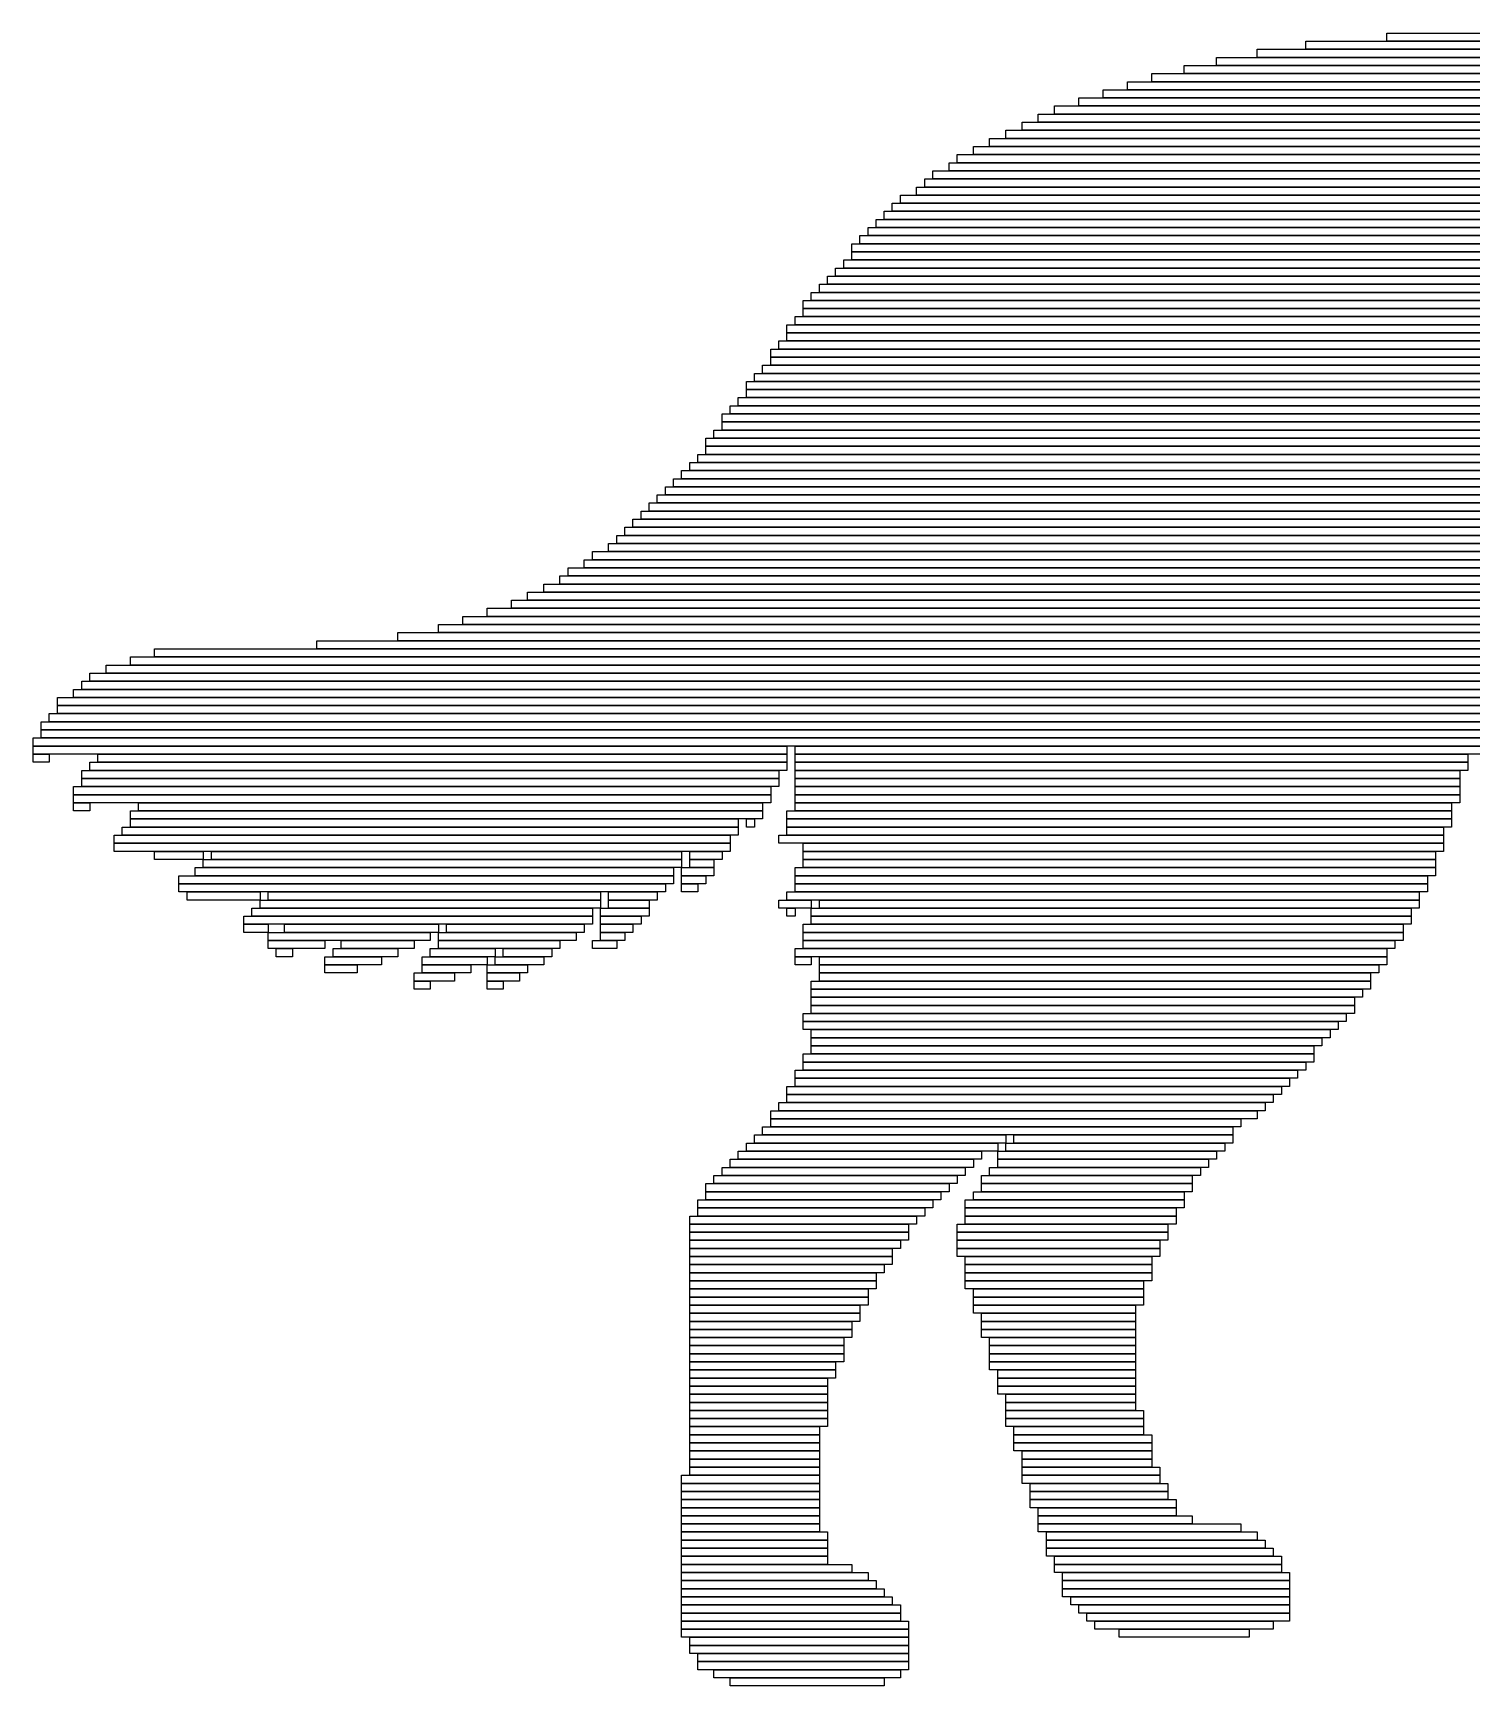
# Model space of a CAD drawing. Extents: x 307 to 716, y 368 to 656.
# Drawn here: x 307 to 484.5, y 369 to 573 of the extents above; entities that cross this region are included whole.
import ezdxf

# ---------------------------------------------------------------- set-up
doc = ezdxf.new("R2010")
doc.units = 0

msp = doc.modelspace()

# ---------------------------------------------------------------- linework, layer by layer
for p, q in [((464, 572), (668, 572)), ((464, 571), (464, 572)), ((474, 573), (668, 573)), ((474, 572), (474, 573)), ((668, 572), (474, 572)), ((453, 570), (669, 570)), ((453, 569), (453, 570)), ((458, 571), (668, 571)), ((458, 570), (458, 571)), ((668, 570), (458, 570)), ((668, 571), (464, 571)), ((445, 568), (669, 568)), ((445, 567), (445, 568)), ((449, 569), (669, 569)), ((449, 568), (449, 569)), ((669, 568), (449, 568)), ((669, 569), (453, 569)), ((439, 566), (666, 566)), ((439, 565), (439, 566)), ((442, 567), (668, 567)), ((442, 566), (442, 567)), ((668, 566), (442, 566)), ((669, 567), (445, 567)), ((433, 564), (667, 564)), ((433, 563), (433, 564)), ((436, 565), (667, 565)), ((436, 564), (436, 565)), ((667, 564), (436, 564)), ((666, 565), (439, 565)), ((427, 561), (665, 561)), ((427, 560), (427, 561)), ((429, 562), (668, 562)), ((429, 561), (429, 562)), ((668, 561), (429, 561)), ((431, 563), (668, 563)), ((431, 562), (431, 563)), ((668, 562), (431, 562)), ((667, 563), (433, 563)), ((423, 559), (666, 559)), ((423, 558), (423, 559)), ((425, 560), (665, 560)), ((425, 559), (425, 560)), ((665, 559), (425, 559)), ((665, 560), (427, 560)), ((420, 557), (666, 557)), ((420, 556), (420, 557)), ((421, 558), (666, 558)), ((421, 557), (421, 558)), ((666, 557), (421, 557)), ((666, 558), (423, 558)), ((417, 555), (667, 555)), ((417, 554), (417, 555)), ((418, 556), (667, 556)), ((418, 555), (418, 556)), ((667, 555), (418, 555)), ((666, 556), (420, 556)), ((414, 553), (668, 553)), ((414, 552), (414, 553)), ((416, 554), (668, 554)), ((416, 553), (416, 554)), ((668, 553), (416, 553)), ((667, 554), (417, 554)), ((412, 551), (665, 551)), ((412, 550), (412, 551)), ((413, 552), (664, 552)), ((413, 551), (413, 552)), ((664, 551), (413, 551)), ((668, 552), (414, 552)), ((410, 549), (666, 549)), ((410, 548), (410, 549)), ((411, 550), (665, 550)), ((411, 549), (411, 550)), ((665, 549), (411, 549)), ((665, 550), (412, 550)), ((408, 547), (664, 547)), ((408, 546), (408, 547)), ((409, 548), (663, 548)), ((409, 547), (409, 548)), ((663, 547), (409, 547)), ((666, 548), (410, 548)), ((407, 545), (664, 545)), ((407, 544), (407, 545)), ((664, 546), (408, 546)), ((408, 546), (664, 546)), ((408, 545), (408, 546)), ((664, 545), (408, 545)), ((405, 543), (664, 543)), ((405, 542), (405, 543)), ((406, 544), (664, 544)), ((406, 543), (406, 544)), ((664, 543), (406, 543)), ((664, 544), (407, 544)), ((403, 541), (661, 541)), ((403, 540), (403, 541)), ((404, 542), (664, 542)), ((404, 541), (404, 542)), ((664, 541), (404, 541)), ((664, 542), (405, 542)), ((402, 540), (661, 540)), ((402, 539), (402, 540)), ((661, 539), (402, 539)), ((402, 539), (662, 539)), ((402, 538), (402, 539)), ((661, 540), (403, 540)), ((400, 537), (662, 537)), ((400, 536), (400, 537)), ((401, 538), (662, 538)), ((401, 537), (401, 538)), ((662, 537), (401, 537)), ((662, 538), (402, 538)), ((399, 535), (659, 535)), ((399, 534), (399, 535)), ((662, 536), (400, 536)), ((400, 536), (662, 536)), ((400, 535), (400, 536)), ((662, 535), (400, 535)), ((398, 534), (659, 534)), ((398, 533), (398, 534)), ((659, 533), (398, 533)), ((398, 533), (660, 533)), ((398, 532), (398, 533)), ((659, 534), (399, 534)), ((396, 531), (656, 531)), ((396, 530), (396, 531)), ((397, 532), (660, 532)), ((397, 531), (397, 532)), ((660, 531), (397, 531)), ((660, 532), (398, 532)), ((395, 530), (656, 530)), ((395, 529), (395, 530)), ((656, 529), (395, 529)), ((395, 529), (657, 529)), ((395, 528), (395, 529)), ((656, 530), (396, 530)), ((393, 527), (658, 527)), ((393, 526), (393, 527)), ((394, 528), (657, 528)), ((394, 527), (394, 528)), ((657, 527), (394, 527)), ((657, 528), (395, 528)), ((392, 526), (659, 526)), ((392, 525), (392, 526)), ((659, 525), (392, 525)), ((392, 525), (659, 525)), ((392, 524), (392, 525)), ((658, 526), (393, 526)), ((390, 523), (658, 523)), ((390, 522), (390, 523)), ((391, 524), (658, 524)), ((391, 523), (391, 524)), ((658, 523), (391, 523)), ((659, 524), (392, 524)), ((389, 521), (659, 521)), ((389, 520), (389, 521)), ((658, 522), (390, 522)), ((390, 522), (659, 522)), ((390, 521), (390, 522)), ((659, 521), (390, 521)), ((387, 519), (660, 519)), ((387, 518), (387, 519)), ((388, 520), (660, 520)), ((388, 519), (388, 520)), ((660, 519), (388, 519)), ((659, 520), (389, 520)), ((385, 517), (658, 517)), ((385, 516), (385, 517)), ((386, 518), (657, 518)), ((386, 517), (386, 518)), ((657, 517), (386, 517)), ((660, 518), (387, 518)), ((383, 515), (658, 515)), ((383, 514), (383, 515)), ((384, 516), (658, 516)), ((384, 515), (384, 516)), ((658, 515), (384, 515)), ((658, 516), (385, 516)), ((381, 513), (658, 513)), ((381, 512), (381, 513)), ((382, 514), (658, 514)), ((382, 513), (382, 514)), ((658, 513), (382, 513)), ((658, 514), (383, 514)), ((378, 510), (656, 510)), ((378, 509), (378, 510)), ((379, 511), (655, 511)), ((379, 510), (379, 511)), ((655, 510), (379, 510)), ((380, 512), (655, 512)), ((380, 511), (380, 512)), ((655, 511), (380, 511)), ((658, 512), (381, 512)), ((375, 508), (656, 508)), ((375, 507), (375, 508)), ((376, 509), (656, 509)), ((376, 508), (376, 509)), ((656, 508), (376, 508)), ((656, 509), (378, 509)), ((372, 506), (654, 506)), ((372, 505), (372, 506)), ((373, 507), (657, 507)), ((373, 506), (373, 507)), ((657, 506), (373, 506)), ((656, 507), (375, 507)), ((368, 504), (654, 504)), ((368, 503), (368, 504)), ((370, 505), (654, 505)), ((370, 504), (370, 505)), ((654, 504), (370, 504)), ((654, 505), (372, 505)), ((363, 502), (655, 502)), ((363, 501), (363, 502)), ((366, 503), (654, 503)), ((366, 502), (366, 503)), ((654, 502), (366, 502)), ((654, 503), (368, 503)), ((357, 500), (650, 500)), ((357, 499), (357, 500)), ((360, 501), (655, 501)), ((360, 500), (360, 501)), ((655, 500), (360, 500)), ((655, 501), (363, 501)), ((342, 498), (650, 498)), ((342, 497), (342, 498)), ((352, 499), (650, 499)), ((352, 498), (352, 499)), ((650, 498), (352, 498)), ((650, 499), (357, 499)), ((319, 496), (650, 496)), ((319, 495), (319, 496)), ((322, 497), (650, 497)), ((322, 496), (322, 497)), ((650, 496), (322, 496)), ((650, 497), (342, 497)), ((314, 494), (647, 494)), ((314, 493), (314, 494)), ((316, 495), (651, 495)), ((316, 494), (316, 495)), ((651, 494), (316, 494)), ((650, 495), (319, 495)), ((312, 492), (647, 492)), ((312, 491), (312, 492)), ((313, 493), (647, 493)), ((313, 492), (313, 493)), ((647, 492), (313, 492)), ((647, 493), (314, 493)), ((310, 491), (647, 491)), ((310, 490), (310, 491)), ((647, 490), (310, 490)), ((310, 490), (647, 490)), ((310, 489), (310, 490)), ((647, 491), (312, 491)), ((308, 488), (644, 488)), ((308, 487), (308, 488)), ((309, 489), (644, 489)), ((309, 488), (309, 489)), ((644, 488), (309, 488)), ((647, 489), (310, 489)), ((307, 486), (643, 486)), ((307, 485), (307, 486)), ((644, 487), (308, 487)), ((308, 487), (644, 487)), ((308, 486), (308, 487)), ((644, 486), (308, 486)), ((643, 485), (307, 485)), ((307, 485), (400, 485)), ((307, 484), (307, 485)), ((400, 484), (307, 484)), ((307, 484), (309, 484)), ((307, 483), (307, 484)), ((309, 484), (309, 483)), ((315, 484), (400, 484)), ((315, 483), (315, 484)), ((400, 485), (400, 484)), ((400, 484), (400, 483)), ((401, 485), (643, 485)), ((401, 484), (401, 485)), ((643, 484), (401, 484)), ((401, 484), (484, 484)), ((401, 483), (401, 484)), ((484, 484), (484, 483)), ((309, 483), (307, 483)), ((313, 482), (399, 482)), ((313, 481), (313, 482)), ((314, 483), (400, 483)), ((314, 482), (314, 483)), ((400, 482), (314, 482)), ((400, 483), (315, 483)), ((399, 482), (399, 481)), ((400, 483), (400, 482)), ((484, 483), (401, 483)), ((401, 483), (484, 483)), ((401, 482), (401, 483)), ((484, 482), (401, 482)), ((401, 482), (483, 482)), ((401, 481), (401, 482)), ((483, 482), (483, 481)), ((484, 483), (484, 482)), ((312, 480), (398, 480)), ((312, 479), (312, 480)), ((399, 481), (313, 481)), ((313, 481), (399, 481)), ((313, 480), (313, 481)), ((399, 480), (313, 480)), ((398, 480), (398, 479)), ((399, 481), (399, 480)), ((483, 481), (401, 481)), ((401, 481), (483, 481)), ((401, 480), (401, 481)), ((483, 480), (401, 480)), ((401, 480), (483, 480)), ((401, 479), (401, 480)), ((483, 481), (483, 480)), ((483, 480), (483, 479)), ((398, 479), (312, 479)), ((312, 479), (398, 479)), ((312, 478), (312, 479)), ((398, 478), (312, 478)), ((312, 478), (314, 478)), ((312, 477), (312, 478)), ((314, 478), (314, 477)), ((320, 478), (397, 478)), ((320, 477), (320, 478)), ((397, 478), (397, 477)), ((398, 479), (398, 478)), ((483, 479), (401, 479)), ((401, 479), (483, 479)), ((401, 478), (401, 479)), ((483, 478), (401, 478)), ((401, 478), (482, 478)), ((401, 477), (401, 478)), ((482, 478), (482, 477)), ((483, 479), (483, 478)), ((314, 477), (312, 477)), ((319, 477), (397, 477)), ((319, 476), (319, 477)), ((397, 476), (319, 476)), ((319, 476), (394, 476)), ((319, 475), (319, 476)), ((397, 477), (320, 477)), ((394, 476), (394, 475)), ((395, 476), (396, 476)), ((395, 475), (395, 476)), ((396, 476), (396, 475)), ((397, 477), (397, 476)), ((400, 477), (482, 477)), ((400, 476), (400, 477)), ((482, 476), (400, 476)), ((400, 476), (482, 476)), ((400, 475), (400, 476)), ((482, 477), (401, 477)), ((482, 477), (482, 476)), ((482, 476), (482, 475)), ((317, 474), (393, 474)), ((317, 473), (317, 474)), ((318, 475), (394, 475)), ((318, 474), (318, 475)), ((394, 474), (318, 474)), ((394, 475), (319, 475)), ((393, 474), (393, 473)), ((394, 475), (394, 474)), ((396, 475), (395, 475)), ((399, 474), (481, 474)), ((399, 473), (399, 474)), ((482, 475), (400, 475)), ((400, 475), (481, 475)), ((400, 474), (400, 475)), ((481, 474), (400, 474)), ((481, 475), (481, 474)), ((481, 474), (481, 473)), ((393, 473), (317, 473)), ((317, 473), (393, 473)), ((317, 472), (317, 473)), ((393, 472), (317, 472)), ((322, 472), (328, 472)), ((322, 471), (322, 472)), ((328, 472), (328, 471)), ((329, 472), (387, 472)), ((329, 471), (329, 472)), ((387, 472), (387, 471)), ((388, 472), (392, 472)), ((388, 471), (388, 472)), ((392, 472), (392, 471)), ((393, 473), (393, 472)), ((481, 473), (399, 473)), ((402, 473), (481, 473)), ((402, 472), (402, 473)), ((481, 472), (402, 472)), ((402, 472), (480, 472)), ((402, 471), (402, 472)), ((480, 472), (480, 471)), ((481, 473), (481, 472)), ((328, 471), (322, 471)), ((327, 470), (386, 470)), ((327, 469), (327, 470)), ((328, 471), (387, 471)), ((328, 470), (328, 471)), ((387, 470), (328, 470)), ((387, 471), (329, 471)), ((386, 470), (386, 469)), ((387, 471), (387, 470)), ((387, 470), (391, 470)), ((387, 469), (387, 470)), ((392, 471), (388, 471)), ((388, 471), (391, 471)), ((388, 470), (388, 471)), ((391, 470), (388, 470)), ((391, 471), (391, 470)), ((391, 470), (391, 469)), ((401, 470), (480, 470)), ((401, 469), (401, 470)), ((480, 471), (402, 471)), ((402, 471), (480, 471)), ((402, 470), (402, 471)), ((480, 470), (402, 470)), ((480, 471), (480, 470)), ((480, 470), (480, 469)), ((325, 469), (386, 469)), ((325, 468), (325, 469)), ((386, 468), (325, 468)), ((325, 468), (385, 468)), ((325, 467), (325, 468)), ((386, 469), (327, 469)), ((385, 468), (385, 467)), ((386, 469), (386, 468)), ((391, 469), (387, 469)), ((387, 469), (390, 469)), ((387, 468), (387, 469)), ((390, 468), (387, 468)), ((387, 468), (389, 468)), ((387, 467), (387, 468)), ((389, 468), (389, 467)), ((390, 469), (390, 468)), ((480, 469), (401, 469)), ((401, 469), (479, 469)), ((401, 468), (401, 469)), ((479, 468), (401, 468)), ((401, 468), (479, 468)), ((401, 467), (401, 468)), ((479, 469), (479, 468)), ((479, 468), (479, 467)), ((385, 467), (325, 467)), ((326, 467), (335, 467)), ((326, 466), (326, 467)), ((335, 466), (326, 466)), ((335, 467), (335, 466)), ((335, 466), (377, 466)), ((335, 465), (335, 466)), ((336, 467), (377, 467)), ((336, 466), (336, 467)), ((377, 466), (336, 466)), ((377, 467), (377, 466)), ((377, 466), (377, 465)), ((378, 467), (384, 467)), ((378, 466), (378, 467)), ((384, 466), (378, 466)), ((378, 466), (383, 466)), ((378, 465), (378, 466)), ((383, 466), (383, 465)), ((384, 467), (384, 466)), ((389, 467), (387, 467)), ((399, 466), (403, 466)), ((399, 465), (399, 466)), ((400, 467), (478, 467)), ((400, 466), (400, 467)), ((478, 466), (400, 466)), ((479, 467), (401, 467)), ((403, 466), (403, 465)), ((404, 466), (478, 466)), ((404, 465), (404, 466)), ((478, 467), (478, 466)), ((478, 466), (478, 465)), ((333, 464), (376, 464)), ((333, 463), (333, 464)), ((334, 465), (376, 465)), ((334, 464), (334, 465)), ((376, 464), (334, 464)), ((377, 465), (335, 465)), ((376, 465), (376, 464)), ((376, 464), (376, 463)), ((377, 465), (383, 465)), ((377, 464), (377, 465)), ((383, 464), (377, 464)), ((377, 464), (382, 464)), ((377, 463), (377, 464)), ((383, 465), (378, 465)), ((382, 464), (382, 463)), ((383, 465), (383, 464)), ((403, 465), (399, 465)), ((400, 465), (401, 465)), ((400, 464), (400, 465)), ((401, 464), (400, 464)), ((401, 465), (401, 464)), ((403, 465), (477, 465)), ((403, 464), (403, 465)), ((477, 464), (403, 464)), ((403, 464), (477, 464)), ((403, 463), (403, 464)), ((478, 465), (404, 465)), ((477, 465), (477, 464)), ((477, 464), (477, 463)), ((376, 463), (333, 463)), ((333, 463), (336, 463)), ((333, 462), (333, 463)), ((336, 462), (333, 462)), ((336, 463), (336, 462)), ((336, 462), (356, 462)), ((336, 461), (336, 462)), ((338, 463), (357, 463)), ((338, 462), (338, 463)), ((357, 462), (338, 462)), ((356, 462), (356, 461)), ((357, 463), (357, 462)), ((357, 462), (374, 462)), ((357, 461), (357, 462)), ((358, 463), (375, 463)), ((358, 462), (358, 463)), ((375, 462), (358, 462)), ((374, 462), (374, 461)), ((375, 463), (375, 462)), ((382, 463), (377, 463)), ((377, 463), (381, 463)), ((377, 462), (377, 463)), ((381, 462), (377, 462)), ((377, 462), (380, 462)), ((377, 461), (377, 462)), ((380, 462), (380, 461)), ((381, 463), (381, 462)), ((402, 463), (476, 463)), ((402, 462), (402, 463)), ((476, 462), (402, 462)), ((402, 462), (476, 462)), ((402, 461), (402, 462)), ((477, 463), (403, 463)), ((476, 463), (476, 462)), ((476, 462), (476, 461)), ((356, 461), (336, 461)), ((336, 461), (343, 461)), ((336, 460), (336, 461)), ((343, 460), (336, 460)), ((337, 460), (339, 460)), ((337, 459), (337, 460)), ((339, 459), (337, 459)), ((339, 460), (339, 459)), ((343, 461), (343, 460)), ((343, 459), (350, 459)), ((343, 458), (343, 459)), ((344, 460), (352, 460)), ((344, 459), (344, 460)), ((352, 459), (344, 459)), ((345, 461), (354, 461)), ((345, 460), (345, 461)), ((354, 460), (345, 460)), ((350, 459), (350, 458)), ((352, 460), (352, 459)), ((354, 461), (354, 460)), ((355, 459), (363, 459)), ((355, 458), (355, 459)), ((356, 460), (364, 460)), ((356, 459), (356, 460)), ((364, 459), (356, 459)), ((374, 461), (357, 461)), ((357, 461), (372, 461)), ((357, 460), (357, 461)), ((372, 460), (357, 460)), ((363, 459), (363, 458)), ((364, 460), (364, 459)), ((364, 459), (370, 459)), ((364, 458), (364, 459)), ((365, 460), (371, 460)), ((365, 459), (365, 460)), ((371, 459), (365, 459)), ((370, 459), (370, 458)), ((371, 460), (371, 459)), ((372, 461), (372, 460)), ((376, 461), (379, 461)), ((376, 460), (376, 461)), ((379, 460), (376, 460)), ((380, 461), (377, 461)), ((379, 461), (379, 460)), ((401, 460), (474, 460)), ((401, 459), (401, 460)), ((474, 459), (401, 459)), ((401, 459), (403, 459)), ((401, 458), (401, 459)), ((476, 461), (402, 461)), ((402, 461), (475, 461)), ((402, 460), (402, 461)), ((475, 460), (402, 460)), ((403, 459), (403, 458)), ((404, 459), (474, 459)), ((404, 458), (404, 459)), ((474, 460), (474, 459)), ((474, 459), (474, 458)), ((475, 461), (475, 460)), ((350, 458), (343, 458)), ((343, 458), (347, 458)), ((343, 457), (343, 458)), ((347, 457), (343, 457)), ((347, 458), (347, 457)), ((354, 457), (359, 457)), ((354, 456), (354, 457)), ((363, 458), (355, 458)), ((355, 458), (361, 458)), ((355, 457), (355, 458)), ((361, 457), (355, 457)), ((359, 457), (359, 456)), ((361, 458), (361, 457)), ((363, 458), (368, 458)), ((363, 457), (363, 458)), ((368, 457), (363, 457)), ((363, 457), (367, 457)), ((363, 456), (363, 457)), ((370, 458), (364, 458)), ((367, 457), (367, 456)), ((368, 458), (368, 457)), ((403, 458), (401, 458)), ((474, 458), (404, 458)), ((404, 458), (473, 458)), ((404, 457), (404, 458)), ((473, 457), (404, 457)), ((404, 457), (472, 457)), ((404, 456), (404, 457)), ((472, 457), (472, 456)), ((473, 458), (473, 457)), ((359, 456), (354, 456)), ((354, 456), (356, 456)), ((354, 455), (354, 456)), ((356, 455), (354, 455)), ((356, 456), (356, 455)), ((367, 456), (363, 456)), ((363, 456), (365, 456)), ((363, 455), (363, 456)), ((365, 455), (363, 455)), ((365, 456), (365, 455)), ((403, 456), (472, 456)), ((403, 455), (403, 456)), ((472, 455), (403, 455)), ((403, 455), (471, 455)), ((403, 454), (403, 455)), ((472, 456), (404, 456)), ((471, 455), (471, 454)), ((472, 456), (472, 455)), ((471, 454), (403, 454)), ((403, 454), (470, 454)), ((403, 453), (403, 454)), ((470, 453), (403, 453)), ((403, 453), (470, 453)), ((403, 452), (403, 453)), ((470, 454), (470, 453)), ((470, 453), (470, 452)), ((402, 452), (469, 452)), ((402, 451), (402, 452)), ((469, 451), (402, 451)), ((402, 451), (468, 451)), ((402, 450), (402, 451)), ((470, 452), (403, 452)), ((468, 451), (468, 450)), ((469, 452), (469, 451)), ((468, 450), (402, 450)), ((403, 450), (467, 450)), ((403, 449), (403, 450)), ((467, 449), (403, 449)), ((403, 449), (466, 449)), ((403, 448), (403, 449)), ((466, 449), (466, 448)), ((467, 450), (467, 449)), ((402, 447), (465, 447)), ((402, 446), (402, 447)), ((466, 448), (403, 448)), ((403, 448), (465, 448)), ((403, 447), (403, 448)), ((465, 447), (403, 447)), ((465, 448), (465, 447)), ((465, 447), (465, 446)), ((401, 445), (463, 445)), ((401, 444), (401, 445)), ((465, 446), (402, 446)), ((402, 446), (464, 446)), ((402, 445), (402, 446)), ((464, 445), (402, 445)), ((463, 445), (463, 444)), ((464, 446), (464, 445)), ((400, 443), (461, 443)), ((400, 442), (400, 443)), ((463, 444), (401, 444)), ((401, 444), (462, 444)), ((401, 443), (401, 444)), ((462, 443), (401, 443)), ((461, 443), (461, 442)), ((462, 444), (462, 443)), ((399, 441), (459, 441)), ((399, 440), (399, 441)), ((461, 442), (400, 442)), ((400, 442), (460, 442)), ((400, 441), (400, 442)), ((460, 441), (400, 441)), ((459, 441), (459, 440)), ((460, 442), (460, 441)), ((398, 440), (458, 440)), ((398, 439), (398, 440)), ((458, 439), (398, 439)), ((398, 439), (456, 439)), ((398, 438), (398, 439)), ((459, 440), (399, 440)), ((456, 439), (456, 438)), ((458, 440), (458, 439)), ((396, 437), (427, 437)), ((396, 436), (396, 437)), ((397, 438), (455, 438)), ((397, 437), (397, 438)), ((455, 437), (397, 437)), ((456, 438), (398, 438)), ((427, 437), (427, 436)), ((428, 437), (455, 437)), ((428, 436), (428, 437)), ((455, 438), (455, 437)), ((455, 437), (455, 436)), ((394, 435), (424, 435)), ((394, 434), (394, 435)), ((395, 436), (426, 436)), ((395, 435), (395, 436)), ((426, 435), (395, 435)), ((427, 436), (396, 436)), ((424, 435), (424, 434)), ((426, 436), (426, 435)), ((426, 435), (453, 435)), ((426, 434), (426, 435)), ((427, 436), (454, 436)), ((427, 435), (427, 436)), ((454, 435), (427, 435)), ((455, 436), (428, 436)), ((453, 435), (453, 434)), ((454, 436), (454, 435)), ((392, 433), (422, 433)), ((392, 432), (392, 433)), ((393, 434), (423, 434)), ((393, 433), (393, 434)), ((423, 433), (393, 433)), ((424, 434), (394, 434)), ((422, 433), (422, 432)), ((423, 434), (423, 433)), ((425, 433), (451, 433)), ((425, 432), (425, 433)), ((453, 434), (426, 434)), ((426, 434), (452, 434)), ((426, 433), (426, 434)), ((452, 433), (426, 433)), ((451, 433), (451, 432)), ((452, 434), (452, 433)), ((390, 431), (420, 431)), ((390, 430), (390, 431)), ((391, 432), (421, 432)), ((391, 431), (391, 432)), ((421, 431), (391, 431)), ((422, 432), (392, 432)), ((420, 431), (420, 430)), ((421, 432), (421, 431)), ((424, 432), (450, 432)), ((424, 431), (424, 432)), ((450, 431), (424, 431)), ((424, 431), (450, 431)), ((424, 430), (424, 431)), ((451, 432), (425, 432)), ((450, 432), (450, 431)), ((450, 431), (450, 430)), ((389, 429), (418, 429)), ((389, 428), (389, 429)), ((420, 430), (390, 430)), ((390, 430), (419, 430)), ((390, 429), (390, 430)), ((419, 429), (390, 429)), ((418, 429), (418, 428)), ((419, 430), (419, 429)), ((422, 429), (449, 429)), ((422, 428), (422, 429)), ((423, 430), (449, 430)), ((423, 429), (423, 430)), ((449, 429), (423, 429)), ((450, 430), (424, 430)), ((449, 430), (449, 429)), ((449, 429), (449, 428)), ((388, 427), (416, 427)), ((388, 426), (388, 427)), ((418, 428), (389, 428)), ((389, 428), (417, 428)), ((389, 427), (389, 428)), ((417, 427), (389, 427)), ((416, 427), (416, 426)), ((417, 428), (417, 427)), ((449, 428), (422, 428)), ((422, 428), (448, 428)), ((422, 427), (422, 428)), ((448, 427), (422, 427)), ((422, 427), (448, 427)), ((422, 426), (422, 427)), ((448, 428), (448, 427)), ((448, 427), (448, 426)), ((416, 426), (388, 426)), ((388, 426), (415, 426)), ((388, 425), (388, 426)), ((415, 425), (388, 425)), ((388, 425), (415, 425)), ((388, 424), (388, 425)), ((415, 426), (415, 425)), ((415, 425), (415, 424)), ((421, 426), (447, 426)), ((421, 425), (421, 426)), ((447, 425), (421, 425)), ((421, 425), (447, 425)), ((421, 424), (421, 425)), ((448, 426), (422, 426)), ((447, 426), (447, 425)), ((447, 425), (447, 424)), ((415, 424), (388, 424)), ((388, 424), (414, 424)), ((388, 423), (388, 424)), ((414, 423), (388, 423)), ((388, 423), (413, 423)), ((388, 422), (388, 423)), ((413, 423), (413, 422)), ((414, 424), (414, 423)), ((447, 424), (421, 424)), ((421, 424), (446, 424)), ((421, 423), (421, 424)), ((446, 423), (421, 423)), ((421, 423), (446, 423)), ((421, 422), (421, 423)), ((446, 424), (446, 423)), ((446, 423), (446, 422)), ((413, 422), (388, 422)), ((388, 422), (413, 422)), ((388, 421), (388, 422)), ((413, 421), (388, 421)), ((388, 421), (412, 421)), ((388, 420), (388, 421)), ((412, 421), (412, 420)), ((413, 422), (413, 421)), ((446, 422), (421, 422)), ((422, 422), (445, 422)), ((422, 421), (422, 422)), ((445, 421), (422, 421)), ((422, 421), (445, 421)), ((422, 420), (422, 421)), ((445, 422), (445, 421)), ((445, 421), (445, 420)), ((412, 420), (388, 420)), ((388, 420), (411, 420)), ((388, 419), (388, 420)), ((411, 419), (388, 419)), ((388, 419), (411, 419)), ((388, 418), (388, 419)), ((411, 420), (411, 419)), ((411, 419), (411, 418)), ((445, 420), (422, 420)), ((422, 420), (445, 420)), ((422, 419), (422, 420)), ((445, 419), (422, 419)), ((422, 419), (444, 419)), ((422, 418), (422, 419)), ((444, 419), (444, 418)), ((445, 420), (445, 419)), ((411, 418), (388, 418)), ((388, 418), (410, 418)), ((388, 417), (388, 418)), ((410, 417), (388, 417)), ((388, 417), (410, 417)), ((388, 416), (388, 417)), ((410, 418), (410, 417)), ((410, 417), (410, 416)), ((444, 418), (422, 418)), ((423, 418), (444, 418)), ((423, 417), (423, 418)), ((444, 417), (423, 417)), ((423, 417), (444, 417)), ((423, 416), (423, 417)), ((444, 418), (444, 417)), ((444, 417), (444, 416)), ((410, 416), (388, 416)), ((388, 416), (409, 416)), ((388, 415), (388, 416)), ((409, 415), (388, 415)), ((388, 415), (409, 415)), ((388, 414), (388, 415)), ((409, 416), (409, 415)), ((409, 415), (409, 414)), ((444, 416), (423, 416)), ((423, 416), (443, 416)), ((423, 415), (423, 416)), ((443, 415), (423, 415)), ((424, 415), (443, 415)), ((424, 414), (424, 415)), ((443, 416), (443, 415)), ((443, 415), (443, 414)), ((409, 414), (388, 414)), ((388, 414), (408, 414)), ((388, 413), (388, 414)), ((408, 413), (388, 413)), ((388, 413), (408, 413)), ((388, 412), (388, 413)), ((408, 414), (408, 413)), ((408, 413), (408, 412)), ((443, 414), (424, 414)), ((424, 414), (443, 414)), ((424, 413), (424, 414)), ((443, 413), (424, 413)), ((424, 413), (443, 413)), ((424, 412), (424, 413)), ((443, 414), (443, 413)), ((443, 413), (443, 412)), ((408, 412), (388, 412)), ((388, 412), (407, 412)), ((388, 411), (388, 412)), ((407, 411), (388, 411)), ((388, 411), (407, 411)), ((388, 410), (388, 411)), ((407, 412), (407, 411)), ((407, 411), (407, 410)), ((443, 412), (424, 412)), ((425, 412), (443, 412)), ((425, 411), (425, 412)), ((443, 411), (425, 411)), ((425, 411), (443, 411)), ((425, 410), (425, 411)), ((443, 412), (443, 411)), ((443, 411), (443, 410)), ((407, 410), (388, 410)), ((388, 410), (407, 410)), ((388, 409), (388, 410)), ((407, 409), (388, 409)), ((388, 409), (406, 409)), ((388, 408), (388, 409)), ((406, 408), (388, 408)), ((388, 408), (406, 408)), ((388, 407), (388, 408)), ((406, 409), (406, 408)), ((406, 408), (406, 407)), ((407, 410), (407, 409)), ((443, 410), (425, 410)), ((425, 410), (443, 410)), ((425, 409), (425, 410)), ((443, 409), (425, 409)), ((425, 409), (443, 409)), ((425, 408), (425, 409)), ((443, 408), (425, 408)), ((426, 408), (443, 408)), ((426, 407), (426, 408)), ((443, 410), (443, 409)), ((443, 409), (443, 408)), ((443, 408), (443, 407)), ((406, 407), (388, 407)), ((388, 407), (405, 407)), ((388, 406), (388, 407)), ((405, 406), (388, 406)), ((388, 406), (405, 406)), ((388, 405), (388, 406)), ((405, 407), (405, 406)), ((405, 406), (405, 405)), ((443, 407), (426, 407)), ((426, 407), (443, 407)), ((426, 406), (426, 407)), ((443, 406), (426, 406)), ((426, 406), (443, 406)), ((426, 405), (426, 406)), ((443, 407), (443, 406)), ((443, 406), (443, 405)), ((405, 405), (388, 405)), ((388, 405), (405, 405)), ((388, 404), (388, 405)), ((405, 404), (388, 404)), ((388, 404), (405, 404)), ((388, 403), (388, 404)), ((405, 405), (405, 404)), ((405, 404), (405, 403)), ((443, 405), (426, 405)), ((427, 405), (443, 405)), ((427, 404), (427, 405)), ((443, 404), (427, 404)), ((427, 404), (443, 404)), ((427, 403), (427, 404)), ((443, 405), (443, 404)), ((443, 404), (443, 403)), ((405, 403), (388, 403)), ((388, 403), (405, 403)), ((388, 402), (388, 403)), ((405, 402), (388, 402)), ((388, 402), (405, 402)), ((388, 401), (388, 402)), ((405, 403), (405, 402)), ((405, 402), (405, 401)), ((443, 403), (427, 403)), ((427, 403), (444, 403)), ((427, 402), (427, 403)), ((444, 402), (427, 402)), ((427, 402), (444, 402)), ((427, 401), (427, 402)), ((444, 403), (444, 402)), ((444, 402), (444, 401)), ((405, 401), (388, 401)), ((388, 401), (404, 401)), ((388, 400), (388, 401)), ((404, 400), (388, 400)), ((388, 400), (404, 400)), ((388, 399), (388, 400)), ((404, 401), (404, 400)), ((404, 400), (404, 399)), ((444, 401), (427, 401)), ((428, 401), (444, 401)), ((428, 400), (428, 401)), ((444, 400), (428, 400)), ((428, 400), (445, 400)), ((428, 399), (428, 400)), ((444, 401), (444, 400)), ((445, 400), (445, 399)), ((404, 399), (388, 399)), ((388, 399), (404, 399)), ((388, 398), (388, 399)), ((404, 398), (388, 398)), ((388, 398), (404, 398)), ((388, 397), (388, 398)), ((404, 399), (404, 398)), ((404, 398), (404, 397)), ((445, 399), (428, 399)), ((428, 399), (445, 399)), ((428, 398), (428, 399)), ((445, 398), (428, 398)), ((429, 398), (445, 398)), ((429, 397), (429, 398)), ((445, 399), (445, 398)), ((445, 398), (445, 397)), ((404, 397), (388, 397)), ((388, 397), (404, 397)), ((388, 396), (388, 397)), ((404, 396), (388, 396)), ((388, 396), (404, 396)), ((388, 395), (388, 396)), ((404, 397), (404, 396)), ((404, 396), (404, 395)), ((445, 397), (429, 397)), ((429, 397), (445, 397)), ((429, 396), (429, 397)), ((445, 396), (429, 396)), ((429, 396), (446, 396)), ((429, 395), (429, 396)), ((445, 397), (445, 396)), ((446, 396), (446, 395)), ((387, 395), (404, 395)), ((387, 394), (387, 395)), ((404, 394), (387, 394)), ((387, 394), (404, 394)), ((387, 393), (387, 394)), ((404, 395), (388, 395)), ((404, 395), (404, 394)), ((404, 394), (404, 393)), ((446, 395), (429, 395)), ((429, 395), (446, 395)), ((429, 394), (429, 395)), ((446, 394), (429, 394)), ((430, 394), (447, 394)), ((430, 393), (430, 394)), ((446, 395), (446, 394)), ((447, 394), (447, 393)), ((404, 393), (387, 393)), ((387, 393), (404, 393)), ((387, 392), (387, 393)), ((404, 392), (387, 392)), ((387, 392), (404, 392)), ((387, 391), (387, 392)), ((404, 393), (404, 392)), ((404, 392), (404, 391)), ((447, 393), (430, 393)), ((430, 393), (447, 393)), ((430, 392), (430, 393)), ((447, 392), (430, 392)), ((430, 392), (448, 392)), ((430, 391), (430, 392)), ((447, 393), (447, 392)), ((448, 392), (448, 391)), ((404, 391), (387, 391)), ((387, 391), (404, 391)), ((387, 390), (387, 391)), ((404, 390), (387, 390)), ((387, 390), (404, 390)), ((387, 389), (387, 390)), ((404, 391), (404, 390)), ((404, 390), (404, 389)), ((448, 391), (430, 391)), ((431, 391), (448, 391)), ((431, 390), (431, 391)), ((448, 390), (431, 390)), ((431, 390), (450, 390)), ((431, 389), (431, 390)), ((448, 391), (448, 390)), ((450, 390), (450, 389)), ((404, 389), (387, 389)), ((387, 389), (404, 389)), ((387, 388), (387, 389)), ((404, 388), (387, 388)), ((387, 388), (405, 388)), ((387, 387), (387, 388)), ((404, 389), (404, 388)), ((405, 388), (405, 387)), ((450, 389), (431, 389)), ((431, 389), (456, 389)), ((431, 388), (431, 389)), ((456, 388), (431, 388)), ((432, 388), (458, 388)), ((432, 387), (432, 388)), ((456, 389), (456, 388)), ((458, 388), (458, 387)), ((405, 387), (387, 387)), ((387, 387), (405, 387)), ((387, 386), (387, 387)), ((405, 386), (387, 386)), ((387, 386), (405, 386)), ((387, 385), (387, 386)), ((405, 387), (405, 386)), ((405, 386), (405, 385)), ((458, 387), (432, 387)), ((432, 387), (459, 387)), ((432, 386), (432, 387)), ((459, 386), (432, 386)), ((432, 386), (460, 386)), ((432, 385), (432, 386)), ((459, 387), (459, 386)), ((460, 386), (460, 385)), ((405, 385), (387, 385)), ((387, 385), (405, 385)), ((387, 384), (387, 385)), ((405, 384), (387, 384)), ((387, 384), (408, 384)), ((387, 383), (387, 384)), ((405, 385), (405, 384)), ((408, 384), (408, 383)), ((460, 385), (432, 385)), ((433, 385), (461, 385)), ((433, 384), (433, 385)), ((461, 384), (433, 384)), ((433, 384), (461, 384)), ((433, 383), (433, 384)), ((461, 385), (461, 384)), ((461, 384), (461, 383)), ((408, 383), (387, 383)), ((387, 383), (410, 383)), ((387, 382), (387, 383)), ((410, 382), (387, 382)), ((387, 382), (411, 382)), ((387, 381), (387, 382)), ((410, 383), (410, 382)), ((411, 382), (411, 381)), ((461, 383), (433, 383)), ((434, 383), (462, 383)), ((434, 382), (434, 383)), ((462, 382), (434, 382)), ((434, 382), (462, 382)), ((434, 381), (434, 382)), ((462, 383), (462, 382)), ((462, 382), (462, 381)), ((411, 381), (387, 381)), ((387, 381), (412, 381)), ((387, 380), (387, 381)), ((412, 380), (387, 380)), ((387, 380), (413, 380)), ((387, 379), (387, 380)), ((412, 381), (412, 380)), ((413, 380), (413, 379)), ((462, 381), (434, 381)), ((434, 381), (462, 381)), ((434, 380), (434, 381)), ((462, 380), (434, 380)), ((435, 380), (462, 380)), ((435, 379), (435, 380)), ((462, 381), (462, 380)), ((462, 380), (462, 379)), ((413, 379), (387, 379)), ((387, 379), (414, 379)), ((387, 378), (387, 379)), ((414, 378), (387, 378)), ((387, 378), (414, 378)), ((387, 377), (387, 378)), ((414, 379), (414, 378)), ((414, 378), (414, 377)), ((462, 379), (435, 379)), ((436, 379), (462, 379)), ((436, 378), (436, 379)), ((462, 378), (436, 378)), ((437, 378), (462, 378)), ((437, 377), (437, 378)), ((462, 379), (462, 378)), ((462, 378), (462, 377)), ((414, 377), (387, 377)), ((387, 377), (415, 377)), ((387, 376), (387, 377)), ((415, 376), (387, 376)), ((387, 376), (415, 376)), ((387, 375), (387, 376)), ((415, 377), (415, 376)), ((415, 376), (415, 375)), ((462, 377), (437, 377)), ((438, 377), (460, 377)), ((438, 376), (438, 377)), ((460, 376), (438, 376)), ((441, 376), (457, 376)), ((441, 375), (441, 376)), ((457, 376), (457, 375)), ((460, 377), (460, 376)), ((415, 375), (387, 375)), ((388, 375), (415, 375)), ((388, 374), (388, 375)), ((415, 374), (388, 374)), ((388, 374), (415, 374)), ((388, 373), (388, 374)), ((415, 375), (415, 374)), ((415, 374), (415, 373)), ((457, 375), (441, 375)), ((415, 373), (388, 373)), ((389, 373), (415, 373)), ((389, 372), (389, 373)), ((415, 372), (389, 372)), ((389, 372), (415, 372)), ((389, 371), (389, 372)), ((415, 373), (415, 372)), ((415, 372), (415, 371)), ((415, 371), (389, 371)), ((391, 371), (414, 371)), ((391, 370), (391, 371)), ((414, 370), (391, 370)), ((393, 370), (412, 370)), ((393, 369), (393, 370)), ((412, 370), (412, 369)), ((414, 371), (414, 370)), ((412, 369), (393, 369))]:
    msp.add_line(p, q)

doc.saveas('drawing.dxf')
